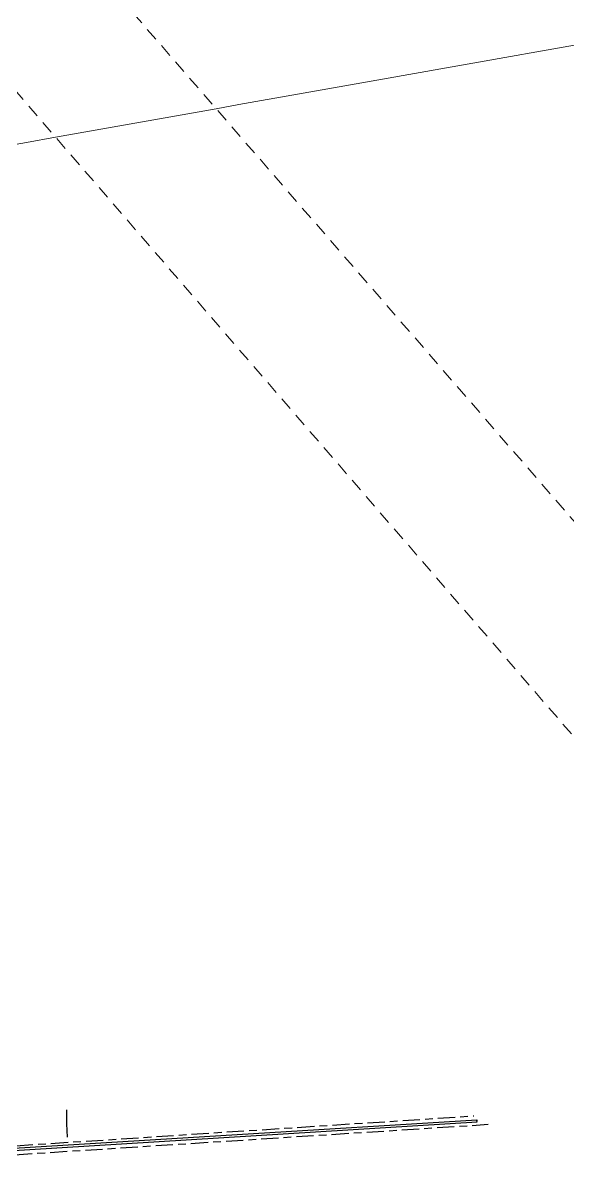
# Model space of a CAD drawing. Header units: metres. Extents: x 303957 to 307239, y 6268736 to 6272503.
# Drawn here: x 306364.1 to 306490.9, y 6269490.1 to 6269757.9 of the extents above; entities that cross this region are included whole.
import ezdxf

# ---------------------------------------------------------------- set-up
doc = ezdxf.new("R2010")
doc.units = ezdxf.units.M
doc.linetypes.add('Cable Exist UG', pattern=[8.2, 4, -1.2, 1.8, -1.2])
doc.linetypes.add('Dash', pattern=[5, 3, -2])
doc.layers.add('Cadastre Easements_SP_EXT', color=9, linetype='Continuous', lineweight=5)
doc.layers.add('Cadastre Land Parcels_SP_EXT', color=9, linetype='Continuous', lineweight=5)
doc.layers.add('Duct_SP_EXT', color=7, linetype='Continuous')
doc.layers.add('Mains_TR_MOD', color=3, linetype='Continuous')

msp = doc.modelspace()

# ---------------------------------------------------------------- linework, layer by layer
at = {"layer": 'Cadastre Easements_SP_EXT', "linetype": 'Dash'}
msp.add_lwpolyline([(306611.3, 6269504.98), (306294.75, 6269869.65), (306265.92, 6269860.93), (306260.76, 6269859.63), (306260.76, 6269859.63), (306568.18, 6269504.17)], dxfattribs=at)
at = {"layer": 'Cadastre Land Parcels_SP_EXT', "linetype": 'Continuous'}
msp.add_lwpolyline([(306337.75, 6269725.35), (306364.94, 6269730.18), (306371.68, 6269731.38), (306409.02, 6269738.01), (306414.33, 6269738.95), (306440.31, 6269743.56), (306520.85, 6269757.86)], dxfattribs=at)
at = {"layer": 'Duct_SP_EXT'}
for p, q in [((306284.33, 6269491.02), (306469.71, 6269502.42)), ((306284.4, 6269491.51), (306469.68, 6269502.9)), ((306469.68, 6269502.9), (306469.69, 6269502.66)), ((306469.71, 6269502.42), (306469.69, 6269502.66))]:
    msp.add_line(p, q, dxfattribs=at)
msp.add_lwpolyline([(306374.2, 6269505.23), (306374.2, 6269501.98), (306374.38, 6269498.89)], dxfattribs=at)
at = {"layer": 'Mains_TR_MOD', "linetype": 'Cable Exist UG'}
for points in [[(306120.52, 6269853.57), (306263.69, 6269705.48), (306265.11, 6269703.96), (306266.78, 6269701.38), (306267.89, 6269699.16), (306268.6, 6269696.83), (306268.7, 6269695.21), (306269.15, 6269692.67), (306269.3, 6269689.2), (306269.4, 6269687.48), (306269.35, 6269684.04), (306269.93, 6269679.55), (306275.91, 6269661.68), (306276.4, 6269658.41), (306277.2, 6269655.71), (306277.31, 6269651.23), (306278.93, 6269505.48), (306278.93, 6269501.43), (306279.33, 6269498.5), (306281.45, 6269494.86), (306283.82, 6269493.06), (306286.21, 6269492.73), (306288.77, 6269492.09), (306468.99, 6269503.81)], [(306118.76, 6269852.5), (306262.25, 6269704.09), (306263.67, 6269702.57), (306265.13, 6269700.2), (306266.02, 6269698.41), (306266.61, 6269696.47), (306266.69, 6269695.19), (306267.15, 6269692.79), (306267.3, 6269689.23), (306267.41, 6269687.3), (306267.39, 6269683.6), (306268.03, 6269678.91), (306273.96, 6269661.21), (306274.44, 6269657.98), (306275.21, 6269655.39), (306275.31, 6269651.17), (306276.93, 6269505.44), (306276.93, 6269501.29), (306277.4, 6269497.83), (306279.93, 6269493.51), (306283.02, 6269491.15), (306285.83, 6269490.77), (306288.58, 6269490.07), (306472.32, 6269501.85)]]:
    msp.add_lwpolyline(points, dxfattribs=at)

doc.saveas('drawing.dxf')
